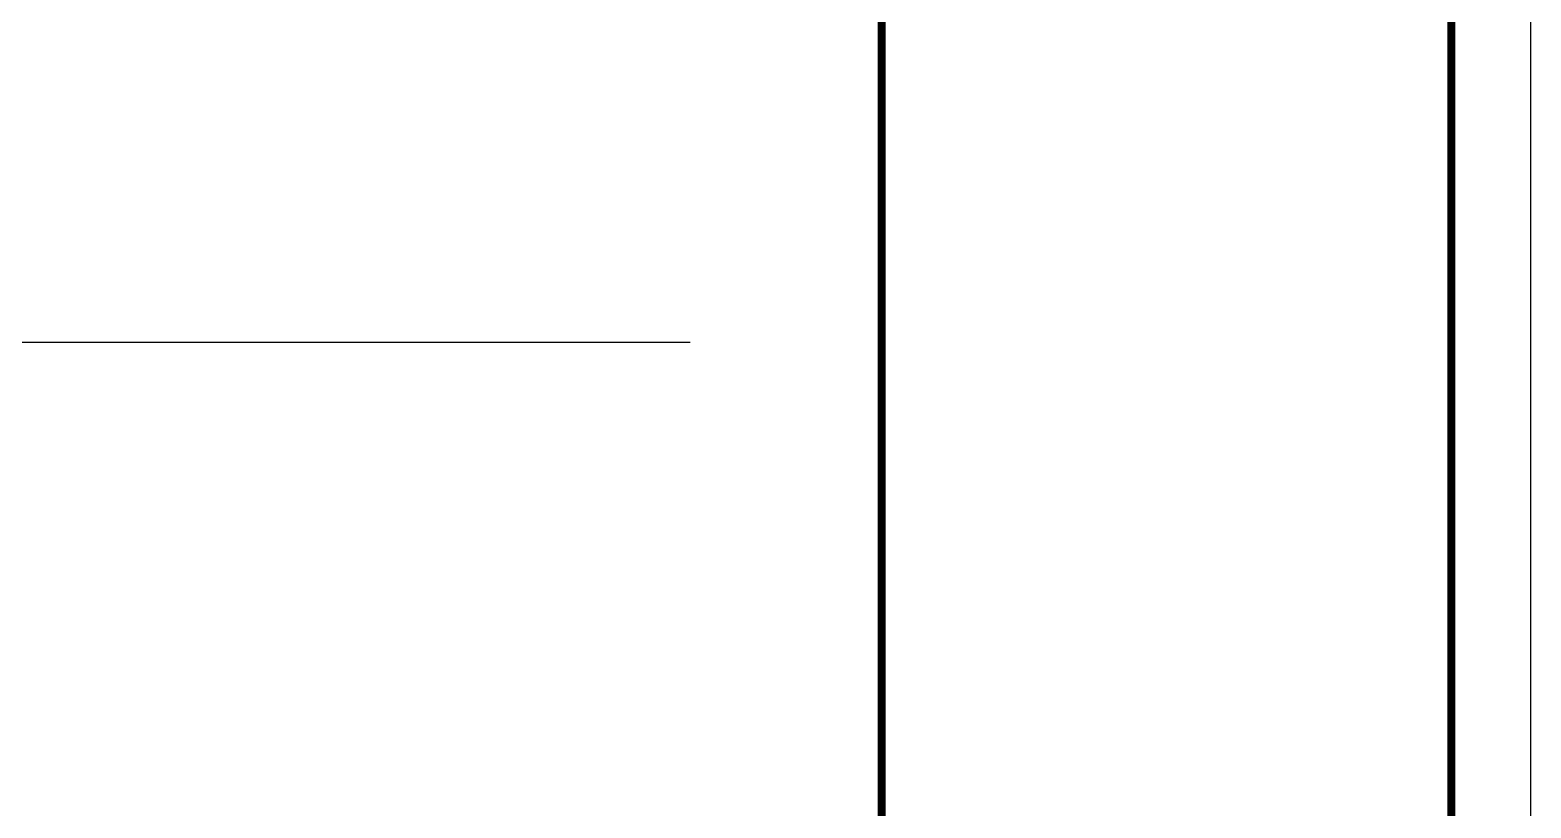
# Model space of a CAD drawing. Extents: x 39560 to 217760, y -140239 to 277665.
# Drawn here: x 125841 to 144660, y -67641 to -57882 of the extents above; entities that cross this region are included whole.
import ezdxf

# ---------------------------------------------------------------- set-up
doc = ezdxf.new("R2010")
doc.units = 0
doc.header["$LTSCALE"] = 1000
doc.header["$MEASUREMENT"] = 0
doc.layers.add('PUB_TITLE', color=4, linetype='Continuous')
doc.layers.add('图框(锁住)', color=7, linetype='Continuous')

msp = doc.modelspace()

# ---------------------------------------------------------------- linework, layer by layer
at = {"layer": 'PUB_TITLE'}
for p, q in [((143659.763, -97239.081), (143659.763, -39839.081)), ((143659.763, -97239.081, 7.032), (143659.763, -39839.081, 7.032)), ((136519.763, -50225.176), (136519.763, -77247.081)), ((143659.763, -77247.081), (143659.763, -50225.176))]:
    msp.add_line(p, q, dxfattribs=at)
at = {"layer": 'PUB_TITLE', "color": 0}
msp.add_lwpolyline([(39559.763, -98239.081), (144659.763, -98239.081), (144659.763, -38839.081), (39559.763, -38839.081)], close=True, dxfattribs=at)
at = {"layer": 'PUB_TITLE', "color": 0, "const_width": 100}
msp.add_lwpolyline([(42059.763, -97239.081), (143659.763, -97239.081), (143659.763, -39839.081), (42059.763, -39839.081)], close=True, dxfattribs=at)
at = {"layer": 'PUB_TITLE', "const_width": 102, "elevation": 8.28}
msp.add_lwpolyline([(143659.763, -50225.175), (136519.763, -50225.176), (136519.763, -77247.081), (143659.763, -77247.082)], dxfattribs=at)
at = {"layer": '图框(锁住)', "color": 0}
msp.add_line((134117.083, -61802.325), (90641.395, -61802.325), dxfattribs=at)

doc.saveas('drawing.dxf')
